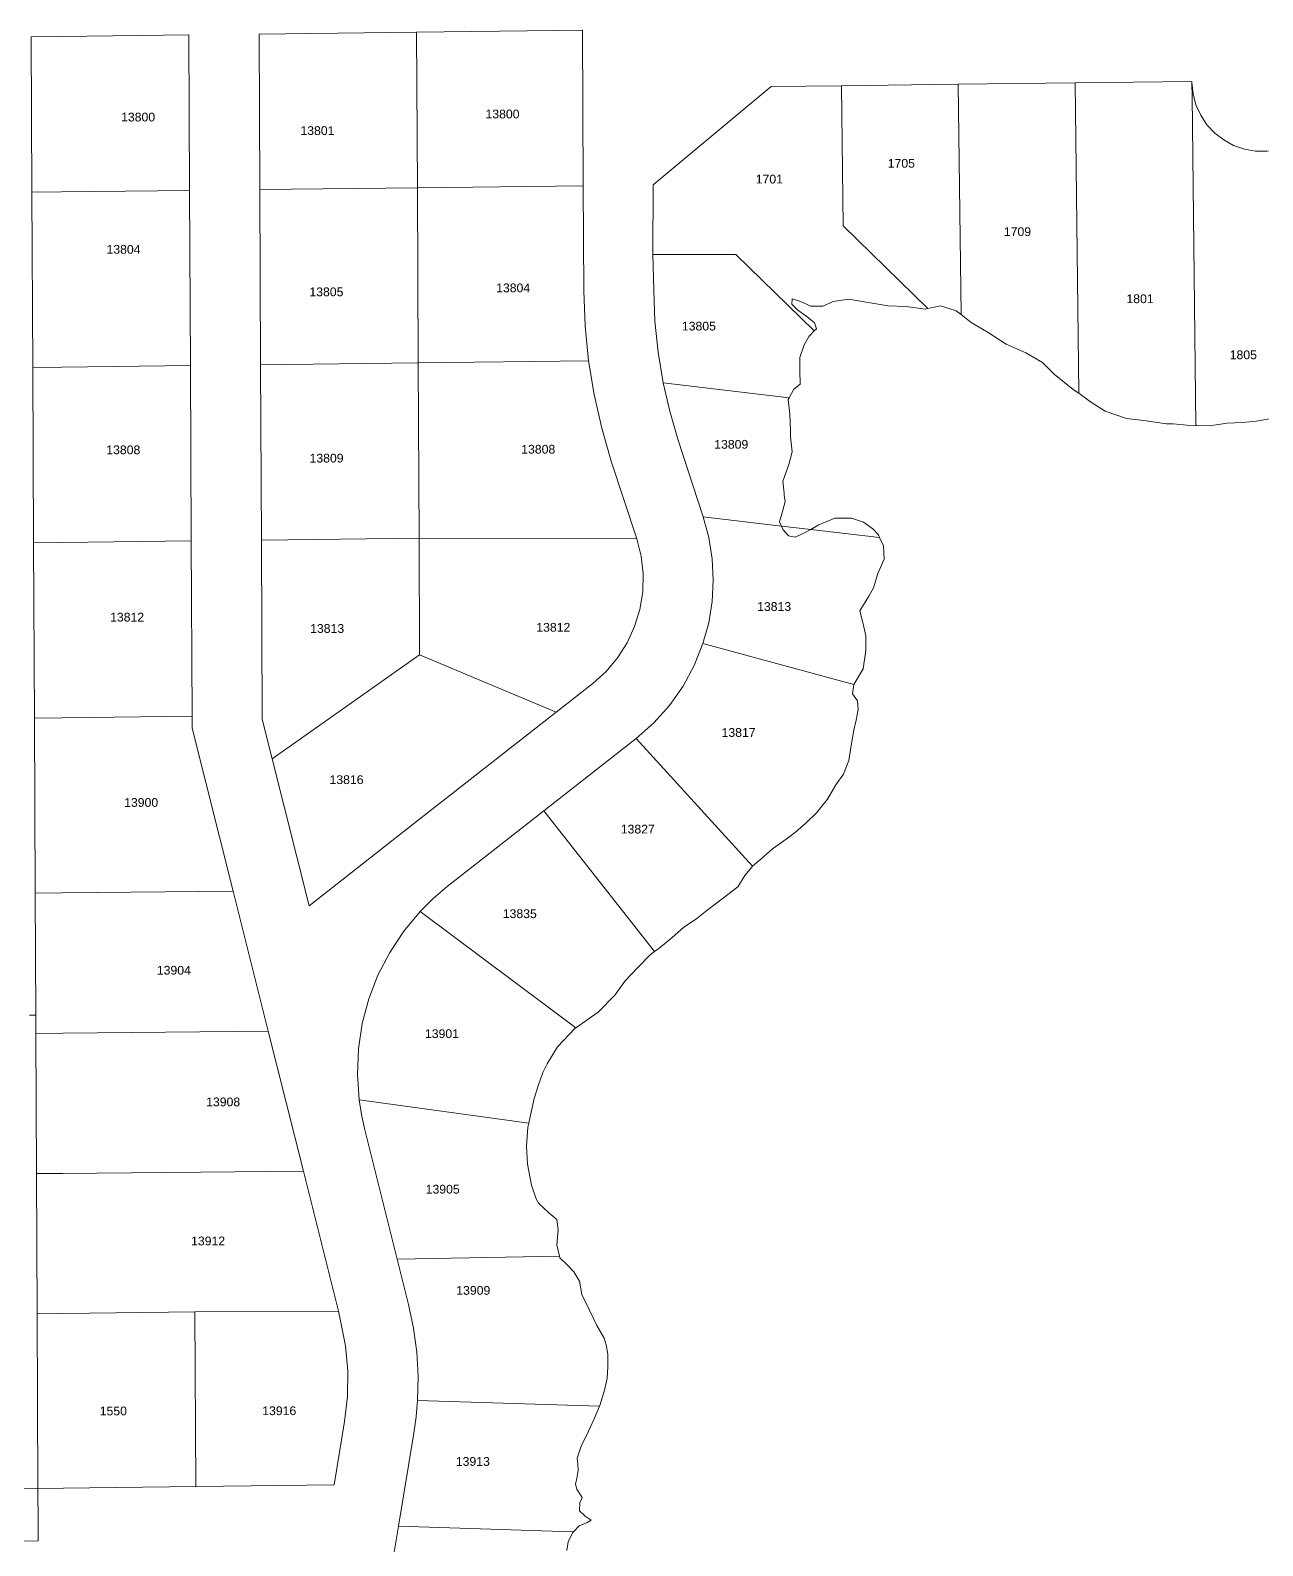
# Model space of a CAD drawing. Header units: feet. Extents: x 865220 to 2822444, y -2240498 to 975731.
# Drawn here: x 2818675 to 2819730, y 966953 to 968250 of the extents above; entities that cross this region are included whole.
import ezdxf
from ezdxf.enums import TextEntityAlignment as Align

# ---------------------------------------------------------------- set-up
doc = ezdxf.new("R2010")
doc.units = ezdxf.units.FT
doc.header["$LTSCALE"] = 0.015
doc.header["$MEASUREMENT"] = 0
doc.layers.add('Dakota County Addresses', color=7, linetype='Continuous')
doc.layers.add('Dakota County Parcels', color=7, linetype='Continuous')
doc.styles.add('Dimensions 100', font='arial.ttf')

# ---------------------------------------------------------------- blocks, each defined once
blk = doc.blocks.new('ACMAP_ANN_TEMPLATE_Dakota County Addresses')
at = {"layer": 'Dakota County Addresses', "style": 'Dimensions 100'}
blk.add_attdef('DakotaCountyAddress', text='', height=50, dxfattribs=at).set_placement((0, 0), align=Align.CENTER)

msp = doc.modelspace()

# ---------------------------------------------------------------- linework, layer by layer
at = {"layer": 'Dakota County Parcels', "lineweight": 5}
for p, q in [((2818871.1, 968246.9), (2819006, 968248.5)), ((2819006, 968248.5), (2819148, 968250.2)), ((2819006.7, 968115.5), (2819006, 968248.5)), ((2819148.6, 968117.2), (2819148, 968250.2)), ((2818676.7, 968111.6), (2818676.1, 968244.6)), ((2818811.7, 968113.2), (2818811.1, 968246.2)), ((2818871.7, 968113.9), (2818871.1, 968246.9)), ((2819208.6, 968117.9), (2819309.6, 968202.1)), ((2819309.6, 968202.1), (2819369.6, 968202.8)), ((2819369.6, 968202.8), (2819469.6, 968204)), ((2819371.1, 968082.9), (2819369.6, 968202.8)), ((2819469.6, 968204), (2819569.6, 968205.2)), ((2819472, 968006.9), (2819469.6, 968204)), ((2819569.6, 968205.2), (2819669.6, 968206.4)), ((2819569.6, 968205.2), (2819572.8, 967939.6)), ((2819669.6, 968202.2), (2819669.6, 968204.3)), ((2819669.6, 968200.1), (2819669.6, 968202.2)), ((2819669.7, 968198.1), (2819669.6, 968200.1)), ((2819669.7, 968196), (2819669.7, 968198.1)), ((2819669.7, 968193.9), (2819669.7, 968196)), ((2819673.1, 967912.1), (2819669.7, 968193.9)), ((2819208.3, 968058.2), (2819208.6, 968117.9)), ((2818677.4, 967961.6), (2818676.7, 968111.6)), ((2818812.4, 967963.2), (2818811.7, 968113.2)), ((2818871.7, 968113.9), (2819006.7, 968115.5)), ((2818872.4, 967963.9), (2818871.7, 968113.9)), ((2819006.7, 968115.5), (2819148.6, 968117.2)), ((2819007.4, 967965.5), (2819006.7, 968115.5)), ((2819149.1, 968027.2), (2819148.6, 968117.2)), ((2819371.1, 968082.9), (2819443.6, 968012)), ((2819208.3, 968058.2), (2819279.3, 968058.3)), ((2819209, 968027.9), (2819208.3, 968058.2)), ((2819279.3, 968058.3), (2819346.3, 967992.9)), ((2819327.1, 968015.9), (2819327.4, 968020.5)), ((2819332.4, 968010.6), (2819327.1, 968015.9)), ((2819327.4, 968020.5), (2819334.6, 968018.1)), ((2819334.6, 968018.1), (2819343.4, 968014.2)), ((2819343.4, 968014.2), (2819353.8, 968014.2)), ((2819353.8, 968014.2), (2819362.4, 968018.1)), ((2819362.4, 968018.1), (2819376, 968020.2)), ((2819376, 968020.2), (2819390.7, 968017.6)), ((2819390.7, 968017.6), (2819409.5, 968014.4)), ((2819409.5, 968014.4), (2819424.8, 968013.9)), ((2819424.8, 968013.9), (2819441.5, 968011.6)), ((2819443.6, 968012), (2819454.3, 968014.3)), ((2819454.3, 968014.3), (2819467.9, 968010.1)), ((2819340, 968005.2), (2819332.4, 968010.6)), ((2819346.7, 967999.8), (2819340, 968005.2)), ((2819441.5, 968011.6), (2819443.6, 968012)), ((2819467.9, 968010.1), (2819472, 968006.9)), ((2819472, 968006.9), (2819480.6, 968000)), ((2819337.8, 967981), (2819341.9, 967988.3)), ((2819341.9, 967988.3), (2819346.3, 967992.9)), ((2819346.3, 967992.9), (2819348.2, 967994.8)), ((2819348.2, 967994.8), (2819346.7, 967999.8)), ((2819480.6, 968000), (2819495.1, 967991.6)), ((2819495.1, 967991.6), (2819510.7, 967981.5)), ((2819334, 967970.1), (2819337.8, 967981)), ((2819510.7, 967981.5), (2819527.5, 967974.2)), ((2818813.1, 967813.2), (2818812.4, 967963.2)), ((2818872.4, 967963.9), (2819007.4, 967965.5)), ((2818873.1, 967813.9), (2818872.4, 967963.9)), ((2819007.4, 967965.5), (2819153.1, 967967.4)), ((2819008.1, 967815.6), (2819007.4, 967965.5)), ((2819334.1, 967959.1), (2819334, 967970.1)), ((2819527.5, 967974.2), (2819541.7, 967966)), ((2819541.7, 967966), (2819551.7, 967955.8)), ((2818678.1, 967811.6), (2818677.4, 967961.6)), ((2819334.4, 967947.4), (2819334.1, 967959.1)), ((2819551.7, 967955.8), (2819568.1, 967942.9)), ((2819217.1, 967948.4), (2819324.8, 967935.6)), ((2819324.8, 967935.6), (2819328.8, 967943.2)), ((2819328.8, 967943.2), (2819334.4, 967947.4)), ((2819568.1, 967942.9), (2819572.8, 967939.6)), ((2819572.8, 967939.6), (2819582.8, 967932.3)), ((2819324.1, 967934.2), (2819324.8, 967935.6)), ((2819325.4, 967921.7), (2819324.1, 967934.2)), ((2819582.8, 967932.3), (2819595.3, 967924.2)), ((2819595.3, 967924.2), (2819613.6, 967918.1)), ((2819325.9, 967907.7), (2819325.4, 967921.7)), ((2819613.6, 967918.1), (2819628.5, 967916.2)), ((2819628.5, 967916.2), (2819647.9, 967913.4)), ((2819647.9, 967913.4), (2819653.6, 967913.3)), ((2819653.6, 967913.3), (2819665.2, 967912.2)), ((2819665.2, 967912.2), (2819673.1, 967912.1)), ((2819673.1, 967912.1), (2819673.7, 967912)), ((2819673.7, 967912), (2819688.3, 967912.3)), ((2819688.3, 967912.3), (2819699.8, 967913.9)), ((2819699.8, 967913.9), (2819712.9, 967914.6)), ((2819712.9, 967914.6), (2819724.8, 967915.7)), ((2819724.8, 967915.7), (2819735.6, 967917.7)), ((2819229.7, 967900.4), (2819251.4, 967833.9)), ((2819325.9, 967902.3), (2819325.9, 967907.7)), ((2819327.3, 967889.3), (2819325.9, 967902.3)), ((2819324.7, 967878.6), (2819327.3, 967889.3)), ((2819172.6, 967881.5), (2819194.4, 967815)), ((2819319.4, 967864.2), (2819324.7, 967878.6)), ((2819320.5, 967854.2), (2819319.4, 967864.2)), ((2819319.1, 967838.4), (2819321.5, 967846.9)), ((2819320.7, 967852.3), (2819320.5, 967854.2)), ((2819321.5, 967846.9), (2819320.7, 967852.3)), ((2819251.4, 967833.9), (2819318.2, 967825.9)), ((2819316.7, 967829.5), (2819319.1, 967838.4)), ((2819363.9, 967832.6), (2819350.4, 967826.9)), ((2819378.2, 967832.6), (2819363.9, 967832.6)), ((2819388.5, 967829.3), (2819378.2, 967832.6)), ((2819324.3, 967817.5), (2819319.6, 967822.6)), ((2819338.1, 967820), (2819330, 967816.3)), ((2819396.4, 967823.6), (2819388.5, 967829.3)), ((2819401.2, 967818.3), (2819396.4, 967823.6)), ((2818678.8, 967661.6), (2818678.1, 967811.6)), ((2818813.8, 967663.2), (2818813.1, 967813.2)), ((2818873.1, 967813.9), (2819008.1, 967815.6)), ((2818873.8, 967660.5), (2818873.1, 967813.9)), ((2819008.1, 967815.6), (2819194.4, 967815)), ((2819008.5, 967715.6), (2819008.1, 967815.6)), ((2819330, 967816.3), (2819324.3, 967817.5)), ((2819402.3, 967816), (2819401.2, 967818.3)), ((2819405.6, 967808.9), (2819402.3, 967816)), ((2819406.2, 967797.7), (2819405.6, 967808.9)), ((2819400.7, 967785.2), (2819406.2, 967797.7)), ((2819397, 967773.1), (2819400.7, 967785.2)), ((2819393.1, 967765.9), (2819397, 967773.1)), ((2819385.4, 967753.3), (2819393.1, 967765.9)), ((2819388.1, 967742.2), (2819385.4, 967753.3)), ((2819390.4, 967731.9), (2819388.1, 967742.2)), ((2819390.4, 967719.4), (2819390.4, 967731.9)), ((2818882.3, 967626.6), (2819008.5, 967715.6)), ((2819008.5, 967715.6), (2819125.3, 967666.5)), ((2819251.1, 967725.5), (2819380.3, 967690.2)), ((2819388.3, 967703.8), (2819390.4, 967719.4)), ((2819380.3, 967690.2), (2819388.3, 967703.8)), ((2819125.3, 967666.5), (2819156.7, 967691.2)), ((2819379, 967682.3), (2819380.3, 967690.2)), ((2819383.3, 967676.2), (2819379, 967682.3)), ((2818995.4, 967564.7), (2819125.3, 967666.5)), ((2819382.1, 967659.8), (2819384, 967668.8)), ((2819384, 967668.8), (2819383.3, 967676.2)), ((2818679.5, 967511.7), (2818678.8, 967661.6)), ((2818813.8, 967653), (2818813.8, 967663.2)), ((2818813.8, 967653), (2818848.9, 967513.4)), ((2818873.8, 967660.5), (2818882.3, 967626.6)), ((2819377.9, 967638), (2819380.3, 967651.2)), ((2819380.3, 967651.2), (2819382.1, 967659.8)), ((2819114.8, 967582.1), (2819193.8, 967644)), ((2819193.8, 967644), (2819293.6, 967534.7)), ((2819375.9, 967625.3), (2819377.9, 967638)), ((2818882.3, 967626.6), (2818913.9, 967500.8)), ((2819371.5, 967613.6), (2819375.9, 967625.3)), ((2819364.9, 967604.5), (2819371.5, 967613.6)), ((2819357.8, 967592.2), (2819364.9, 967604.5)), ((2819348.3, 967580.6), (2819357.8, 967592.2)), ((2819032.2, 967517.3), (2819114.8, 967582.1)), ((2819114.8, 967582.1), (2819209.7, 967461.7)), ((2819339.4, 967571.9), (2819348.3, 967580.6)), ((2818913.9, 967500.8), (2818995.4, 967564.7)), ((2819323.2, 967558.4), (2819330.2, 967563.8)), ((2819330.2, 967563.8), (2819339.4, 967571.9)), ((2819300.5, 967540.8), (2819310.5, 967549.6)), ((2819310.5, 967549.6), (2819323.2, 967558.4)), ((2819286.9, 967526.9), (2819292.8, 967534)), ((2819292.8, 967534), (2819293.6, 967534.7)), ((2819293.6, 967534.7), (2819300.5, 967540.8)), ((2819280.8, 967517.2), (2819286.9, 967526.9)), ((2818680, 967407.3), (2818679.5, 967511.7)), ((2818848.9, 967513.4), (2818879, 967393.6)), ((2819268.6, 967507.6), (2819280.8, 967517.2)), ((2819009.1, 967496), (2819142.2, 967396.6)), ((2819245.9, 967489.9), (2819254.3, 967496.9)), ((2819254.3, 967496.9), (2819268.6, 967507.6)), ((2819224.6, 967473.7), (2819234.3, 967482.3)), ((2819234.3, 967482.3), (2819245.9, 967489.9)), ((2819213.3, 967464.4), (2819224.6, 967473.7)), ((2819195.3, 967448), (2819206.3, 967459.2)), ((2819206.3, 967459.2), (2819209.7, 967461.7)), ((2819209.7, 967461.7), (2819213.3, 967464.4)), ((2819184.3, 967436.5), (2819195.3, 967448)), ((2819175.9, 967424.6), (2819184.3, 967436.5)), ((2819161.5, 967410), (2819175.9, 967424.6)), ((2818674.5, 967407.3), (2818680, 967407.3)), ((2818680.1, 967391.7), (2818680, 967407.3)), ((2819142.2, 967396.6), (2819161.5, 967410)), ((2818680.6, 967271.7), (2818680.1, 967391.7)), ((2818879, 967393.6), (2818909.1, 967273.7)), ((2819126.7, 967380.2), (2819141.8, 967396.3)), ((2819141.8, 967396.3), (2819142.2, 967396.6)), ((2819117.6, 967365.7), (2819126.7, 967380.2)), ((2819113.9, 967358.2), (2819117.6, 967365.7)), ((2819109.9, 967346.8), (2819113.9, 967358.2)), ((2819106.6, 967335.9), (2819109.9, 967346.8)), ((2818956.8, 967334.8), (2819101.9, 967314.8)), ((2819104.1, 967324.3), (2819106.6, 967335.9)), ((2819101.2, 967311.4), (2819101.9, 967314.8)), ((2819101.9, 967314.8), (2819104.1, 967324.3)), ((2818961.3, 967310.2), (2818989.4, 967198.5)), ((2819100.1, 967295.1), (2819101.2, 967311.4)), ((2819100.9, 967279.9), (2819100.1, 967295.1)), ((2819104.3, 967261.7), (2819100.9, 967279.9)), ((2818681.2, 967151.7), (2818680.6, 967271.7)), ((2818909.1, 967273.7), (2818939.2, 967153.9)), ((2819108.3, 967250), (2819104.3, 967261.7)), ((2819110.5, 967246.2), (2819108.3, 967250)), ((2819119.2, 967238.1), (2819110.5, 967246.2)), ((2819126, 967232.3), (2819119.2, 967238.1)), ((2819127.1, 967223.6), (2819126, 967232.3)), ((2819126, 967210.8), (2819127.1, 967223.6)), ((2819128.3, 967201.1), (2819126, 967210.8)), ((2818989.4, 967198.5), (2819128.3, 967201.1)), ((2818989.4, 967198.5), (2818999.1, 967159.7)), ((2819128.7, 967199.5), (2819128.3, 967201.1)), ((2819134.2, 967194.2), (2819128.7, 967199.5)), ((2819140.5, 967187.6), (2819134.2, 967194.2)), ((2819145.5, 967179.6), (2819140.5, 967187.6)), ((2819147.4, 967168.1), (2819145.5, 967179.6)), ((2819153.9, 967154.8), (2819147.4, 967168.1)), ((2818681.9, 967002.2), (2818681.2, 967151.7)), ((2818816.2, 967153.3), (2818939.2, 967153.9)), ((2818816.9, 967003.8), (2818816.2, 967153.3)), ((2818939.2, 967153.9), (2818940.8, 967145.7)), ((2819160.2, 967141.6), (2819153.9, 967154.8)), ((2819166.4, 967130.9), (2819160.2, 967141.6)), ((2819168.3, 967125.2), (2819166.4, 967130.9)), ((2819169.6, 967117.3), (2819168.3, 967125.2)), ((2819169.1, 967096.7), (2819169.6, 967106.2)), ((2819169.6, 967106.2), (2819169.6, 967117.3)), ((2819166.7, 967086.3), (2819169.1, 967096.7)), ((2819162.8, 967073.3), (2819166.7, 967086.3)), ((2819006.8, 967077.5), (2819162.5, 967072.6)), ((2819158, 967061.9), (2819162.5, 967072.6)), ((2819162.5, 967072.6), (2819162.8, 967073.3)), ((2818935.5, 967005.2), (2818944.4, 967059.5)), ((2819152.7, 967050.6), (2819158, 967061.9)), ((2818990.4, 966970), (2819003.6, 967049.7)), ((2819146.9, 967038.5), (2819152.7, 967050.6)), ((2819143.4, 967028.2), (2819146.9, 967038.5)), ((2819144.1, 967022.9), (2819143.4, 967028.2)), ((2819143.4, 967012.3), (2819144.2, 967017.9)), ((2819144.2, 967017.9), (2819144.1, 967022.9)), ((2818816.9, 967003.8), (2818935.5, 967005.2)), ((2819141.9, 967006), (2819143.4, 967012.3)), ((2819143, 967001.6), (2819141.9, 967006)), ((2819147.6, 966994.6), (2819143, 967001.6)), ((2819145.5, 966983.1), (2819145.6, 966989.8)), ((2819145.6, 966989.8), (2819147.6, 966994.6)), ((2819150.4, 966978.6), (2819145.5, 966983.1)), ((2819155.5, 966975.1), (2819150.4, 966978.6)), ((2818971.7, 966856.5), (2818990.4, 966970)), ((2818990.4, 966970), (2819139.4, 966965.2)), ((2819135.7, 966956.6), (2819139.4, 966964.2)), ((2819139.4, 966965.2), (2819140.2, 966965.1)), ((2819139.4, 966964.2), (2819140.2, 966965.1)), ((2819140.2, 966965.1), (2819145.1, 966970.3)), ((2819145.1, 966970.3), (2819151.9, 966973)), ((2819151.9, 966973), (2819155.5, 966975.1)), ((2819134.5, 966949.2), (2819135.7, 966956.6))]:
    msp.add_line(p, q, dxfattribs=at)
for points in [[(2818676.1, 968244.6), (2818702, 968244.9), (2818811.1, 968246.2)], [(2819669.6, 968206.4), (2819669.6, 968205.4), (2819670.6, 968195.8), (2819673.1, 968186.4), (2819677.1, 968177.5), (2819682.5, 968169.4), (2819689.1, 968162.3), (2819696.8, 968156.4), (2819705.3, 968151.7), (2819714.5, 968148.6), (2819724.1, 968146.9), (2819733.8, 968146.8), (2819743.4, 968148.3), (2819752.7, 968151.3)], [(2819669.6, 968204.3), (2819669.6, 968205.4), (2819669.6, 968206.4)], [(2818676.7, 968111.6), (2818702.1, 968111.9), (2818811.7, 968113.2)], [(2819149.1, 968027.2), (2819150.2, 967997.3), (2819153.1, 967967.4)], [(2819209, 968027.9), (2819210, 968001.3), (2819212.7, 967974.7), (2819217.1, 967948.4)], [(2818677.4, 967961.6), (2818702.3, 967961.9), (2818812.4, 967963.2)], [(2819153.1, 967967.4), (2819157.9, 967938.4), (2819164.4, 967909.7), (2819172.6, 967881.5)], [(2819217.1, 967948.4), (2819222.7, 967924.2), (2819229.7, 967900.4)], [(2819251.1, 967725.5), (2819256, 967743.2), (2819258.9, 967761.3), (2819259.9, 967779.7), (2819259, 967798), (2819256.2, 967816.1), (2819251.4, 967833.9)], [(2819319.6, 967822.6), (2819318.2, 967825.9), (2819316.7, 967829.5)], [(2819318.2, 967825.9), (2819318.2, 967825.9), (2819343.4, 967823), (2819402.3, 967816)], [(2819350.4, 967826.9), (2819343.4, 967823), (2819338.1, 967820)], [(2818678.1, 967811.6), (2818702.5, 967811.9), (2818813.1, 967813.2)], [(2819156.7, 967691.2), (2819168.1, 967701.4), (2819178, 967713.1), (2819186.2, 967726), (2819192.6, 967739.9), (2819197, 967754.6), (2819199.5, 967769.7), (2819199.8, 967785), (2819198.1, 967800.2), (2819194.4, 967815)], [(2819193.8, 967644), (2819208.9, 967657.4), (2819222.4, 967672.4), (2819234, 967688.9), (2819243.6, 967706.7), (2819251.1, 967725.5)], [(2818678.8, 967661.6), (2818702.7, 967661.9), (2818813.8, 967663.2)], [(2818679.5, 967511.7), (2818702.9, 967511.9), (2818848.9, 967513.4)], [(2819032.2, 967517.3), (2819020.2, 967507.1), (2819009.1, 967496)], [(2819009.1, 967496), (2818995.1, 967479.2), (2818983, 967461), (2818972.9, 967441.6), (2818965.1, 967421.2), (2818959.5, 967400.1), (2818956.2, 967378.4), (2818955.3, 967356.6), (2818956.8, 967334.8)], [(2818680.1, 967391.7), (2818703.1, 967391.9), (2818879, 967393.6)], [(2818956.8, 967334.8), (2818958.7, 967322.4), (2818961.3, 967310.2)], [(2818680.6, 967271.7), (2818703.2, 967271.9), (2818909.1, 967273.7)], [(2819006.8, 967077.5), (2819007.2, 967098.2), (2819006.1, 967118.9), (2819003.4, 967139.4), (2818999.1, 967159.7)], [(2818681.2, 967151.7), (2818703.4, 967152), (2818816.2, 967153.3)], [(2818944.4, 967059.5), (2818946.9, 967081.1), (2818947.1, 967102.8), (2818945.1, 967124.4), (2818940.8, 967145.7)], [(2819003.6, 967049.7), (2819005.6, 967063.6), (2819006.8, 967077.5)], [(2818549.1, 967000.1), (2818628.6, 967001.4), (2818681.9, 967002.2)], [(2818681.9, 967002.2), (2818703.6, 967002.5), (2818816.9, 967003.8)], [(2818681.9, 967002.2), (2818682, 966972.2), (2818682.1, 966957.4)], [(2818549.6, 966957.1), (2818628.6, 966957.2), (2818682.1, 966957.4)]]:
    msp.add_lwpolyline(points, dxfattribs=at)

# ---------------------------------------------------------------- block references
at = {"layer": 'Dakota County Addresses', "lineweight": 5, "xscale": 0.15, "yscale": 0.15, "zscale": 0.15}
for p, values in [((2819079.5, 968174.8), {'DakotaCountyAddress': '13800'}), ((2818767.6, 968172.2), {'DakotaCountyAddress': '13800'}), ((2818921.1, 968160.6), {'DakotaCountyAddress': '13801'}), ((2819420.9, 968132.6), {'DakotaCountyAddress': '1705'}), ((2819307.9, 968119.1), {'DakotaCountyAddress': '1701'}), ((2819520.3, 968074.1), {'DakotaCountyAddress': '1709'}), ((2818755.1, 968059), {'DakotaCountyAddress': '13804'}), ((2818928.8, 968022.6), {'DakotaCountyAddress': '13805'}), ((2819088.6, 968026), {'DakotaCountyAddress': '13804'}), ((2819625.2, 968016.7), {'DakotaCountyAddress': '1801'}), ((2819247.6, 967993.3), {'DakotaCountyAddress': '13805'}), ((2819713.6, 967968.7), {'DakotaCountyAddress': '1805'}), ((2819275.3, 967892.1), {'DakotaCountyAddress': '13809'}), ((2818754.9, 967887.4), {'DakotaCountyAddress': '13808'}), ((2818928.9, 967880.3), {'DakotaCountyAddress': '13809'}), ((2819110.1, 967887.9), {'DakotaCountyAddress': '13808'}), ((2819312, 967753.3), {'DakotaCountyAddress': '13813'}), ((2818758.2, 967744.2), {'DakotaCountyAddress': '13812'}), ((2818929.4, 967734.5), {'DakotaCountyAddress': '13813'}), ((2819123, 967735.5), {'DakotaCountyAddress': '13812'}), ((2819281.6, 967645.5), {'DakotaCountyAddress': '13817'}), ((2818946, 967605.1), {'DakotaCountyAddress': '13816'}), ((2818770.2, 967585.6), {'DakotaCountyAddress': '13900'}), ((2819195.3, 967562.8), {'DakotaCountyAddress': '13827'}), ((2819094.3, 967490.4), {'DakotaCountyAddress': '13835'}), ((2818798.2, 967442), {'DakotaCountyAddress': '13904'}), ((2819027.7, 967387.7), {'DakotaCountyAddress': '13901'}), ((2818840.4, 967329.3), {'DakotaCountyAddress': '13908'}), ((2819028.3, 967254.6), {'DakotaCountyAddress': '13905'}), ((2818827.5, 967210.3), {'DakotaCountyAddress': '13912'}), ((2819054.5, 967168), {'DakotaCountyAddress': '13909'}), ((2818746.4, 967064.8), {'DakotaCountyAddress': '1550'}), ((2818888.4, 967065), {'DakotaCountyAddress': '13916'}), ((2819054.1, 967021.6), {'DakotaCountyAddress': '13913'})]:
    msp.add_blockref('ACMAP_ANN_TEMPLATE_Dakota County Addresses', p, dxfattribs=at).add_auto_attribs(values)

doc.saveas('drawing.dxf')
